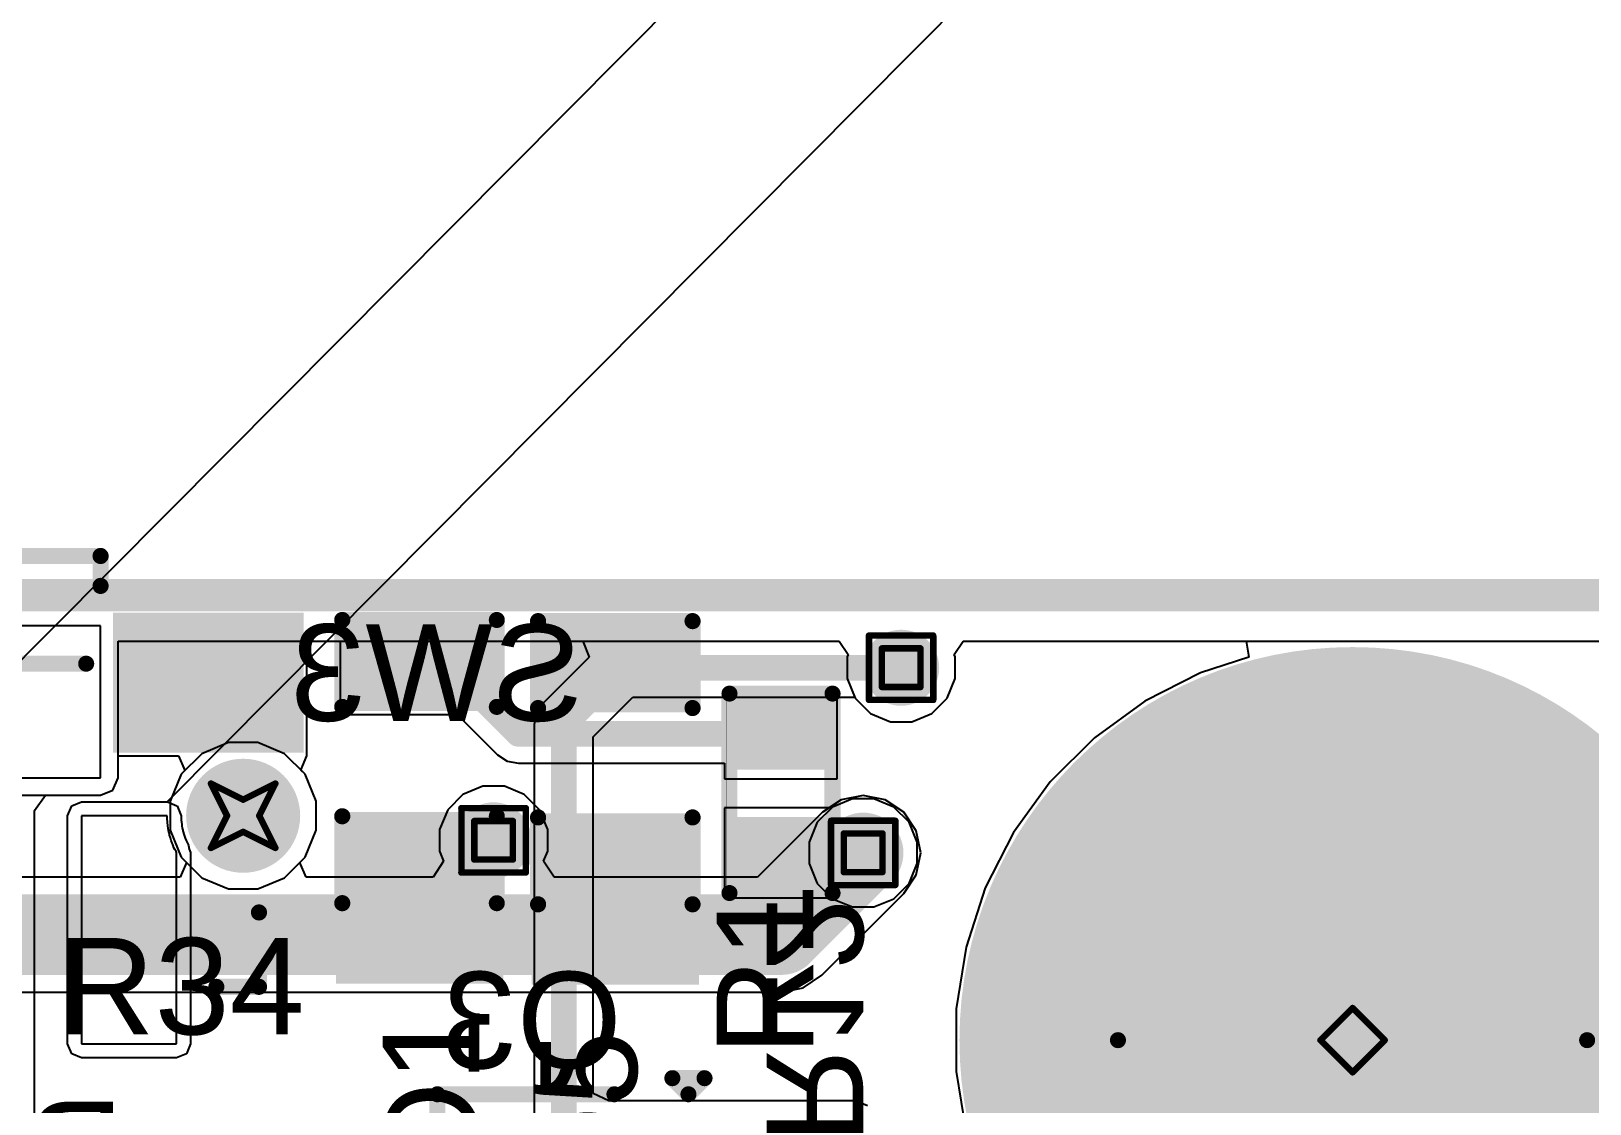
# Model space of a CAD drawing. Header units: inches. Extents: x -22 to 5433, y -13 to 5447.
# Drawn here: x 52.13 to 64.43, y 30.48 to 38.95 of the extents above; entities that cross this region are included whole.
import ezdxf

# ---------------------------------------------------------------- set-up
doc = ezdxf.new("R2010")
doc.units = ezdxf.units.IN
for name, color, linetype in [('Board_outline', 216, 'Continuous'), ('Bottom Layer', 5, 'Continuous'), ('Bottom Overlay', 54, 'Continuous'), ('Bottom Paste', 16, 'Continuous'), ('Bottom Solder', 6, 'Continuous'), ('Drill Drawing', 1, 'Continuous'), ('Ground', 16, 'Continuous'), ('Keep-Out Layer', 6, 'Continuous'), ('Multi-Layer', 9, 'Continuous'), ('Pad Holes', 156, 'Continuous'), ('Power', 76, 'Continuous'), ('Top Layer', 1, 'Continuous'), ('Top Overlay', 2, 'Continuous'), ('Top Paste', 8, 'Continuous'), ('Top Solder', 216, 'Continuous'), ('Via Holes', 16, 'Continuous')]:
    doc.layers.add(name, color=color, linetype=linetype)
doc.styles.add('Arial', font='', dxfattribs={"height": 0.2})
doc.styles.get('Arial').set_extended_font_data('Arial')

msp = doc.modelspace()

# ---------------------------------------------------------------- hatches: boundary and pattern name
at = {"layer": 'Bottom Layer'}
for points in [[(52.882, 34.254), (54.182, 34.254), (54.182, 33.354), (52.882, 33.354)], [(52.807, 31.954), (53.007, 31.954), (53.007, 31.754), (52.807, 31.754)], [(52.807, 31.954), (53.007, 31.954), (53.007, 31.754), (52.807, 31.754)]]:
    msp.add_hatch(color=5, dxfattribs=at).paths.add_polyline_path(points)
h = msp.add_hatch(color=5, dxfattribs=at)
edge = h.paths.add_edge_path()
edge.add_arc((58.999, 33.922), 0.3, 0, 360)
h = msp.add_hatch(color=5, dxfattribs=at)
edge = h.paths.add_edge_path()
edge.add_arc((62.561, 30.983), 3, 0, 360)
h = msp.add_hatch(color=5, dxfattribs=at)
edge = h.paths.add_edge_path()
edge.add_arc((55.783, 32.56), 0.3, 0, 360)
h = msp.add_hatch(color=5, dxfattribs=at)
edge = h.paths.add_edge_path()
edge.add_arc((58.699, 32.461), 0.3, 0, 360)
at = {"layer": 'Bottom Paste'}
msp.add_hatch(color=16, dxfattribs=at).paths.add_polyline_path([(52.882, 34.254), (54.182, 34.254), (54.182, 33.354), (52.882, 33.354)])
at = {"layer": 'Bottom Solder'}
msp.add_hatch(color=6, dxfattribs=at).paths.add_polyline_path([(52.781, 34.356), (54.284, 34.356), (54.284, 33.253), (52.781, 33.253)])
h = msp.add_hatch(color=6, dxfattribs=at)
edge = h.paths.add_edge_path()
edge.add_arc((62.561, 30.983), 3.102, 0, 360)
h = msp.add_hatch(color=6, dxfattribs=at)
edge = h.paths.add_edge_path()
edge.add_arc((53.807, 32.754), 0.102, 0, 360)
at = {"layer": 'Ground'}
h = msp.add_hatch(color=16, dxfattribs=at)
edge = h.paths.add_edge_path()
edge.add_arc((58.999, 33.922), 0.3, 0, 360)
h = msp.add_hatch(color=16, dxfattribs=at)
edge = h.paths.add_edge_path()
edge.add_arc((62.561, 30.983), 3, 0, 360)
h = msp.add_hatch(color=16, dxfattribs=at)
edge = h.paths.add_edge_path()
edge.add_arc((55.783, 32.56), 0.3, 0, 360)
h = msp.add_hatch(color=16, dxfattribs=at)
edge = h.paths.add_edge_path()
edge.add_arc((58.699, 32.461), 0.3, 0, 360)
at = {"layer": 'Multi-Layer'}
h = msp.add_hatch(color=9, dxfattribs=at)
edge = h.paths.add_edge_path()
edge.add_arc((62.561, 30.983), 3, 0, 360)
at = {"layer": 'Pad Holes'}
h = msp.add_hatch(color=7, dxfattribs=at)
edge = h.paths.add_edge_path()
edge.add_arc((53.807, 32.754), 0.45, 0, 360)
h = msp.add_hatch(color=7, dxfattribs=at)
edge = h.paths.add_edge_path()
edge.add_arc((62.561, 30.983), 1.85, 0, 360)
at = {"layer": 'Power'}
h = msp.add_hatch(color=76, dxfattribs=at)
edge = h.paths.add_edge_path()
edge.add_arc((58.999, 33.922), 0.3, 0, 360)
h = msp.add_hatch(color=76, dxfattribs=at)
edge = h.paths.add_edge_path()
edge.add_arc((62.561, 30.983), 3, 0, 360)
h = msp.add_hatch(color=76, dxfattribs=at)
edge = h.paths.add_edge_path()
edge.add_arc((55.783, 32.56), 0.3, 0, 360)
h = msp.add_hatch(color=76, dxfattribs=at)
edge = h.paths.add_edge_path()
edge.add_arc((58.699, 32.461), 0.3, 0, 360)
at = {"layer": 'Top Layer'}
h = msp.add_hatch(color=1, dxfattribs=at)
edge = h.paths.add_edge_path()
edge.add_arc((58.999, 33.922), 0.3, 0, 360)
for points in [[(55.699, 34.181), (55.699, 33.681), (54.699, 33.681), (54.699, 34.181)], [(57.244, 34.172), (57.244, 33.672), (56.244, 33.672), (56.244, 34.172)], [(57.733, 33.63), (58.368, 33.63), (58.368, 33.172), (57.733, 33.172)], [(55.699, 32.681), (55.699, 32.181), (54.699, 32.181), (54.699, 32.681)], [(57.244, 32.672), (57.244, 32.172), (56.244, 32.172), (56.244, 32.672)], [(57.733, 32.69), (58.368, 32.69), (58.368, 32.233), (57.733, 32.233)]]:
    msp.add_hatch(color=1, dxfattribs=at).paths.add_polyline_path(points)
h = msp.add_hatch(color=1, dxfattribs=at)
edge = h.paths.add_edge_path()
edge.add_arc((62.561, 30.983), 3, 0, 360)
h = msp.add_hatch(color=1, dxfattribs=at)
edge = h.paths.add_edge_path()
edge.add_arc((55.783, 32.56), 0.3, 0, 360)
h = msp.add_hatch(color=1, dxfattribs=at)
edge = h.paths.add_edge_path()
edge.add_arc((58.699, 32.461), 0.3, 0, 360)
at = {"layer": 'Top Overlay'}
for points in [[(54.539, 32.064), (54.539, 31.429), (55.859, 31.429), (55.859, 32.064)], [(56.083, 32.055), (56.083, 31.42), (57.404, 31.42), (57.404, 32.055)]]:
    msp.add_hatch(color=2, dxfattribs=at).paths.add_polyline_path(points)
at = {"layer": 'Top Paste'}
for points in [[(55.699, 34.181), (55.699, 33.681), (54.699, 33.681), (54.699, 34.181)], [(57.244, 34.172), (57.244, 33.672), (56.244, 33.672), (56.244, 34.172)], [(57.733, 33.63), (58.368, 33.63), (58.368, 33.172), (57.733, 33.172)], [(55.699, 32.681), (55.699, 32.181), (54.699, 32.181), (54.699, 32.681)], [(57.244, 32.672), (57.244, 32.172), (56.244, 32.172), (56.244, 32.672)], [(57.733, 32.69), (58.368, 32.69), (58.368, 32.233), (57.733, 32.233)]]:
    msp.add_hatch(color=8, dxfattribs=at).paths.add_polyline_path(points)
at = {"layer": 'Top Solder'}
for points in [[(55.8, 34.283), (55.8, 33.58), (54.597, 33.58), (54.597, 34.283)], [(57.345, 34.274), (57.345, 33.571), (56.142, 33.571), (56.142, 34.274)], [(57.678, 33.685), (58.423, 33.685), (58.423, 33.117), (57.678, 33.117)], [(55.8, 32.783), (55.8, 32.08), (54.597, 32.08), (54.597, 32.783)], [(57.345, 32.774), (57.345, 32.071), (56.142, 32.071), (56.142, 32.774)], [(57.678, 32.745), (58.423, 32.745), (58.423, 32.178), (57.678, 32.178)]]:
    msp.add_hatch(color=216, dxfattribs=at).paths.add_polyline_path(points)
h = msp.add_hatch(color=216, dxfattribs=at)
edge = h.paths.add_edge_path()
edge.add_arc((62.561, 30.983), 3.102, 0, 360)
h = msp.add_hatch(color=216, dxfattribs=at)
edge = h.paths.add_edge_path()
edge.add_arc((53.807, 32.754), 0.102, 0, 360)
at = {"layer": 'Via Holes'}
h = msp.add_hatch(color=7, dxfattribs=at)
edge = h.paths.add_edge_path()
edge.add_arc((58.999, 33.922), 0.15, 0, 360)
h = msp.add_hatch(color=7, dxfattribs=at)
edge = h.paths.add_edge_path()
edge.add_arc((55.783, 32.56), 0.15, 0, 360)
h = msp.add_hatch(color=7, dxfattribs=at)
edge = h.paths.add_edge_path()
edge.add_arc((58.699, 32.461), 0.15, 0, 360)

# ---------------------------------------------------------------- linework, layer by layer
at = {"layer": 'Board_outline'}
msp.add_lwpolyline([(-4.689, 34.495, 0.254, 0.254, 0), (67.311, 34.495, 0.254, 0.254, 0)], format="xyseb", dxfattribs=at)
msp.add_lwpolyline([(-4.689, 34.495, 0.254, 0.254, 0), (67.311, 34.495, 0.254, 0.254, 0)], format="xyseb", dxfattribs=at)
for points in [[(64.412, 30.983, 0.127, 0.127, 1), (60.71, 30.983, 0.127, 0.127, 1)], [(60.678, 30.983, 0.0635, 0.0635, 1), (60.741, 30.983, 0.0635, 0.0635, 1)], [(64.38, 30.983, 0.0635, 0.0635, 1), (64.443, 30.983, 0.0635, 0.0635, 1)]]:
    msp.add_lwpolyline(points, format="xyseb", close=True, dxfattribs=at)
at = {"layer": 'Bottom Layer'}
for p, q in [((54.309, 33.227), (54.309, 34.132)), ((54.309, 34.132), (56.486, 34.132)), ((56.486, 34.132), (56.538, 34.005)), ((59.418, 34.027), (59.488, 34.132)), ((59.488, 34.132), (66.954, 34.132)), ((56.538, 34.005), (56.172, 33.639)), ((59.426, 34.007), (59.418, 34.027)), ((59.426, 33.837), (59.426, 34.007)), ((59.361, 33.681), (59.426, 33.837)), ((56.172, 33.639), (56.122, 33.564)), ((56.57, 33.378), (56.882, 33.689)), ((56.882, 33.689), (58.633, 33.689)), ((58.633, 33.689), (58.637, 33.681)), ((58.637, 33.681), (58.757, 33.56)), ((59.241, 33.56), (59.361, 33.681)), ((56.122, 33.564), (56.104, 33.474)), ((56.104, 33.474), (56.104, 28.822)), ((58.757, 33.56), (58.914, 33.495)), ((58.914, 33.495), (59.084, 33.495)), ((59.084, 33.495), (59.241, 33.56)), ((56.57, 30.563), (56.57, 33.378)), ((52.82, 33.054), (52.82, 33.227)), ((52.82, 33.227), (53.298, 33.227)), ((53.298, 33.227), (53.347, 33.11)), ((54.263, 33.115), (54.309, 33.227)), ((54.309, 33.227), (54.309, 33.227)), ((53.347, 33.11), (53.318, 33.081)), ((54.296, 33.081), (54.263, 33.115)), ((52.779, 32.957), (52.82, 33.054)), ((53.318, 33.081), (53.23, 32.869)), ((54.384, 32.869), (54.296, 33.081)), ((52.16, 32.795), (52.247, 32.917)), ((52.247, 32.917), (52.682, 32.917)), ((52.682, 32.917), (52.779, 32.957)), ((53.23, 32.869), (53.23, 32.639)), ((54.384, 32.639), (54.384, 32.869)), ((58.614, 32.888), (58.458, 32.823)), ((58.784, 32.888), (58.614, 32.888)), ((58.941, 32.823), (58.784, 32.888)), ((52.16, 30.404), (52.16, 32.795)), ((53.207, 32.754), (52.532, 32.754)), ((52.532, 32.754), (52.532, 30.954)), ((53.207, 32.745), (53.207, 32.754)), ((53.207, 32.727), (53.207, 32.745)), ((53.209, 32.709), (53.207, 32.727)), ((58.458, 32.823), (58.337, 32.703)), ((59.061, 32.703), (58.941, 32.823)), ((53.211, 32.692), (53.209, 32.709)), ((53.212, 32.683), (53.211, 32.692)), ((53.213, 32.674), (53.212, 32.683)), ((53.212, 32.683), (53.212, 32.683)), ((53.215, 32.656), (53.213, 32.674)), ((53.218, 32.638), (53.215, 32.656)), ((53.222, 32.62), (53.218, 32.638)), ((53.225, 32.612), (53.222, 32.62)), ((53.227, 32.601), (53.225, 32.612)), ((53.233, 32.579), (53.227, 32.601)), ((53.23, 32.639), (53.318, 32.427)), ((54.296, 32.427), (54.384, 32.639)), ((58.337, 32.703), (58.272, 32.546)), ((59.126, 32.546), (59.061, 32.703)), ((53.24, 32.558), (53.233, 32.579)), ((53.247, 32.537), (53.24, 32.558)), ((53.251, 32.527), (53.247, 32.537)), ((53.255, 32.519), (53.251, 32.527)), ((53.261, 32.502), (53.255, 32.519)), ((53.269, 32.487), (53.261, 32.502)), ((53.278, 32.471), (53.269, 32.487)), ((53.282, 32.464), (53.278, 32.471)), ((58.272, 32.546), (58.272, 32.376)), ((59.126, 32.376), (59.126, 32.546)), ((53.282, 32.454), (53.282, 32.464)), ((53.282, 30.954), (53.282, 32.454)), ((53.318, 32.427), (53.48, 32.265)), ((54.134, 32.265), (54.296, 32.427)), ((58.272, 32.376), (58.337, 32.219)), ((59.061, 32.219), (59.126, 32.376)), ((53.48, 32.265), (53.692, 32.177)), ((53.922, 32.177), (54.134, 32.265)), ((53.692, 32.177), (53.922, 32.177)), ((58.337, 32.219), (58.458, 32.099)), ((58.458, 32.099), (58.614, 32.034)), ((58.784, 32.034), (58.941, 32.099)), ((58.941, 32.099), (59.061, 32.219)), ((58.614, 32.034), (58.784, 32.034)), ((52.532, 30.954), (53.282, 30.954)), ((56.692, 30.504), (56.57, 30.563)), ((58.636, 30.504), (56.692, 30.504)), ((58.733, 30.464), (58.636, 30.504))]:
    msp.add_line(p, q, dxfattribs=at)
for points in [[(56.337, 33.474, 0.203, 0.203, 0), (56.785, 33.922, 0.203, 0.203, 0)], [(56.785, 33.922, 0.203, 0.203, 0), (58.999, 33.922, 0.203, 0.203, 0)], [(56.337, 28.726, 0.203, 0.203, 0), (56.337, 33.474, 0.203, 0.203, 0)]]:
    msp.add_lwpolyline(points, format="xyseb", dxfattribs=at)
for points in [[(56.734, 33.922, 0.102, 0.102, 1), (56.836, 33.922, 0.102, 0.102, 1)], [(56.734, 33.922, 0.102, 0.102, 1), (56.836, 33.922, 0.102, 0.102, 1)], [(58.948, 33.922, 0.102, 0.102, 1), (59.049, 33.922, 0.102, 0.102, 1)], [(56.286, 33.474, 0.102, 0.102, 1), (56.388, 33.474, 0.102, 0.102, 1)], [(56.286, 33.474, 0.102, 0.102, 1), (56.388, 33.474, 0.102, 0.102, 1)]]:
    msp.add_lwpolyline(points, format="xyseb", close=True, dxfattribs=at)
at = {"layer": 'Bottom Overlay'}
for points in [[(50.682, 34.804, 0.127, 0.127, 0), (52.682, 34.804, 0.127, 0.127, 0)], [(52.682, 34.568, 0.127, 0.127, 0), (52.682, 34.804, 0.127, 0.127, 0)], [(50.796, 33.954, 0.127, 0.127, 0), (52.569, 33.954, 0.127, 0.127, 0)], [(53.932, 31.404, 0.127, 0.127, 0), (53.932, 31.991, 0.127, 0.127, 0)], [(53.596, 31.404, 0.127, 0.127, 0), (53.932, 31.404, 0.127, 0.127, 0)], [(57.194, 30.683, 0.127, 0.127, 0), (57.448, 30.683, 0.127, 0.127, 0)], [(57.194, 30.683, 0.127, 0.127, 0), (57.321, 30.556, 0.127, 0.127, 0)], [(57.321, 30.556, 0.127, 0.127, 0), (57.448, 30.683, 0.127, 0.127, 0)], [(55.339, 29.566, 0.127, 0.127, 0), (55.339, 30.556, 0.127, 0.127, 0)], [(55.339, 30.556, 0.127, 0.127, 0), (56.736, 30.556, 0.127, 0.127, 0)]]:
    msp.add_lwpolyline(points, format="xyseb", dxfattribs=at)
for points in [[(52.65, 34.804, 0.0635, 0.0635, 1), (52.714, 34.804, 0.0635, 0.0635, 1)], [(52.65, 34.804, 0.0635, 0.0635, 1), (52.714, 34.804, 0.0635, 0.0635, 1)], [(52.65, 34.568, 0.0635, 0.0635, 1), (52.714, 34.568, 0.0635, 0.0635, 1)], [(52.537, 33.954, 0.0635, 0.0635, 1), (52.6, 33.954, 0.0635, 0.0635, 1)], [(53.9, 31.991, 0.0635, 0.0635, 1), (53.964, 31.991, 0.0635, 0.0635, 1)], [(53.564, 31.404, 0.0635, 0.0635, 1), (53.627, 31.404, 0.0635, 0.0635, 1)], [(53.9, 31.404, 0.0635, 0.0635, 1), (53.964, 31.404, 0.0635, 0.0635, 1)], [(53.9, 31.404, 0.0635, 0.0635, 1), (53.964, 31.404, 0.0635, 0.0635, 1)], [(57.162, 30.683, 0.0635, 0.0635, 1), (57.225, 30.683, 0.0635, 0.0635, 1)], [(57.162, 30.683, 0.0635, 0.0635, 1), (57.225, 30.683, 0.0635, 0.0635, 1)], [(57.416, 30.683, 0.0635, 0.0635, 1), (57.479, 30.683, 0.0635, 0.0635, 1)], [(57.416, 30.683, 0.0635, 0.0635, 1), (57.479, 30.683, 0.0635, 0.0635, 1)], [(55.308, 30.556, 0.0635, 0.0635, 1), (55.371, 30.556, 0.0635, 0.0635, 1)], [(55.308, 30.556, 0.0635, 0.0635, 1), (55.371, 30.556, 0.0635, 0.0635, 1)], [(56.705, 30.556, 0.0635, 0.0635, 1), (56.768, 30.556, 0.0635, 0.0635, 1)], [(57.289, 30.556, 0.0635, 0.0635, 1), (57.352, 30.556, 0.0635, 0.0635, 1)], [(57.289, 30.556, 0.0635, 0.0635, 1), (57.352, 30.556, 0.0635, 0.0635, 1)]]:
    msp.add_lwpolyline(points, format="xyseb", close=True, dxfattribs=at)
at = {"layer": 'Bottom Solder'}
for p, q in [((50.91, 32.832), (5432.852, 5447.493)), ((53.208, 32.864), (5432.852, 5447.493)), ((52.454, 32.832), (52.532, 32.864)), ((52.532, 32.864), (53.207, 32.864)), ((53.207, 32.864), (53.208, 32.864)), ((53.208, 32.864), (53.209, 32.864)), ((53.209, 32.864), (53.247, 32.848)), ((53.247, 32.848), (53.285, 32.832)), ((52.422, 32.754), (52.454, 32.832)), ((52.422, 30.954), (52.422, 32.754)), ((53.285, 32.832), (53.285, 32.831)), ((53.285, 32.831), (53.286, 32.831)), ((53.286, 32.831), (53.301, 32.792)), ((53.301, 32.792), (53.317, 32.754)), ((53.317, 32.754), (53.317, 32.753)), ((53.317, 32.753), (53.317, 32.752)), ((53.317, 32.752), (53.317, 32.745)), ((53.317, 32.745), (53.317, 32.732)), ((53.317, 32.732), (53.318, 32.72)), ((53.318, 32.72), (53.32, 32.707)), ((53.32, 32.707), (53.321, 32.7)), ((53.321, 32.7), (53.32, 32.696)), ((53.32, 32.696), (53.322, 32.693)), ((53.322, 32.693), (53.322, 32.686)), ((53.322, 32.686), (53.324, 32.672)), ((53.324, 32.672), (53.326, 32.66)), ((53.326, 32.66), (53.329, 32.647)), ((53.329, 32.647), (53.331, 32.64)), ((53.331, 32.64), (53.331, 32.638)), ((53.331, 32.638), (53.332, 32.635)), ((53.332, 32.635), (53.334, 32.627)), ((53.334, 32.627), (53.339, 32.61)), ((53.339, 32.61), (53.344, 32.594)), ((53.344, 32.594), (53.35, 32.577)), ((53.35, 32.577), (53.353, 32.569)), ((53.353, 32.569), (53.353, 32.567)), ((53.353, 32.567), (53.354, 32.566)), ((53.354, 32.566), (53.357, 32.559)), ((53.357, 32.559), (53.362, 32.548)), ((53.362, 32.548), (53.367, 32.537)), ((53.367, 32.537), (53.373, 32.526)), ((53.373, 32.526), (53.376, 32.52)), ((53.376, 32.52), (53.381, 32.491)), ((53.381, 32.491), (53.392, 32.464)), ((53.392, 32.464), (53.392, 32.454)), ((53.392, 32.454), (53.392, 30.954)), ((52.454, 30.876), (52.422, 30.954)), ((52.532, 30.844), (52.454, 30.876)), ((53.36, 30.876), (53.282, 30.844)), ((53.392, 30.954), (53.36, 30.876)), ((53.282, 30.844), (52.532, 30.844))]:
    msp.add_line(p, q, dxfattribs=at)
at = {"layer": 'Drill Drawing'}
for points in [[(58.745, 34.176, 0.0508, 0.0508, 0), (59.253, 34.176, 0.0508, 0.0508, 0)], [(58.745, 33.668, 0.0508, 0.0508, 0), (58.745, 34.176, 0.0508, 0.0508, 0)], [(59.253, 33.668, 0.0508, 0.0508, 0), (59.253, 34.176, 0.0508, 0.0508, 0)], [(58.846, 34.075, 0.0508, 0.0508, 0), (59.151, 34.075, 0.0508, 0.0508, 0)], [(58.846, 33.77, 0.0508, 0.0508, 0), (58.846, 34.075, 0.0508, 0.0508, 0)], [(59.151, 33.77, 0.0508, 0.0508, 0), (59.151, 34.075, 0.0508, 0.0508, 0)], [(58.846, 33.77, 0.0508, 0.0508, 0), (59.151, 33.77, 0.0508, 0.0508, 0)], [(58.745, 33.668, 0.0508, 0.0508, 0), (59.253, 33.668, 0.0508, 0.0508, 0)], [(53.553, 33.008, 0.0508, 0.0508, 0), (53.807, 32.881, 0.0508, 0.0508, 0)], [(53.553, 33.008, 0.0508, 0.0508, 0), (53.68, 32.754, 0.0508, 0.0508, 0)], [(53.807, 32.881, 0.0508, 0.0508, 0), (54.061, 33.008, 0.0508, 0.0508, 0)], [(53.934, 32.754, 0.0508, 0.0508, 0), (54.061, 33.008, 0.0508, 0.0508, 0)], [(55.529, 32.814, 0.0508, 0.0508, 0), (56.037, 32.814, 0.0508, 0.0508, 0)], [(55.529, 32.306, 0.0508, 0.0508, 0), (55.529, 32.814, 0.0508, 0.0508, 0)], [(56.037, 32.306, 0.0508, 0.0508, 0), (56.037, 32.814, 0.0508, 0.0508, 0)], [(53.553, 32.5, 0.0508, 0.0508, 0), (53.68, 32.754, 0.0508, 0.0508, 0)], [(53.934, 32.754, 0.0508, 0.0508, 0), (54.061, 32.5, 0.0508, 0.0508, 0)], [(55.631, 32.713, 0.0508, 0.0508, 0), (55.935, 32.713, 0.0508, 0.0508, 0)], [(55.631, 32.408, 0.0508, 0.0508, 0), (55.631, 32.713, 0.0508, 0.0508, 0)], [(55.935, 32.408, 0.0508, 0.0508, 0), (55.935, 32.713, 0.0508, 0.0508, 0)], [(58.445, 32.715, 0.0508, 0.0508, 0), (58.953, 32.715, 0.0508, 0.0508, 0)], [(58.445, 32.207, 0.0508, 0.0508, 0), (58.445, 32.715, 0.0508, 0.0508, 0)], [(58.953, 32.207, 0.0508, 0.0508, 0), (58.953, 32.715, 0.0508, 0.0508, 0)], [(53.553, 32.5, 0.0508, 0.0508, 0), (53.807, 32.627, 0.0508, 0.0508, 0)], [(53.807, 32.627, 0.0508, 0.0508, 0), (54.061, 32.5, 0.0508, 0.0508, 0)], [(58.547, 32.614, 0.0508, 0.0508, 0), (58.852, 32.614, 0.0508, 0.0508, 0)], [(58.547, 32.309, 0.0508, 0.0508, 0), (58.547, 32.614, 0.0508, 0.0508, 0)], [(58.852, 32.309, 0.0508, 0.0508, 0), (58.852, 32.614, 0.0508, 0.0508, 0)], [(55.631, 32.408, 0.0508, 0.0508, 0), (55.935, 32.408, 0.0508, 0.0508, 0)], [(55.529, 32.306, 0.0508, 0.0508, 0), (56.037, 32.306, 0.0508, 0.0508, 0)], [(58.445, 32.207, 0.0508, 0.0508, 0), (58.953, 32.207, 0.0508, 0.0508, 0)], [(58.547, 32.309, 0.0508, 0.0508, 0), (58.852, 32.309, 0.0508, 0.0508, 0)], [(62.307, 30.983, 0.0508, 0.0508, 0), (62.561, 31.237, 0.0508, 0.0508, 0)], [(62.561, 31.237, 0.0508, 0.0508, 0), (62.815, 30.983, 0.0508, 0.0508, 0)], [(62.307, 30.983, 0.0508, 0.0508, 0), (62.561, 30.729, 0.0508, 0.0508, 0)], [(62.561, 30.729, 0.0508, 0.0508, 0), (62.815, 30.983, 0.0508, 0.0508, 0)]]:
    msp.add_lwpolyline(points, format="xyseb", dxfattribs=at)
for points in [[(58.732, 34.176, 0.0254, 0.0254, 1), (58.757, 34.176, 0.0254, 0.0254, 1)], [(58.732, 34.176, 0.0254, 0.0254, 1), (58.757, 34.176, 0.0254, 0.0254, 1)], [(59.24, 34.176, 0.0254, 0.0254, 1), (59.265, 34.176, 0.0254, 0.0254, 1)], [(59.24, 34.176, 0.0254, 0.0254, 1), (59.265, 34.176, 0.0254, 0.0254, 1)], [(58.834, 34.075, 0.0254, 0.0254, 1), (58.859, 34.075, 0.0254, 0.0254, 1)], [(58.834, 34.075, 0.0254, 0.0254, 1), (58.859, 34.075, 0.0254, 0.0254, 1)], [(59.138, 34.075, 0.0254, 0.0254, 1), (59.164, 34.075, 0.0254, 0.0254, 1)], [(59.138, 34.075, 0.0254, 0.0254, 1), (59.164, 34.075, 0.0254, 0.0254, 1)], [(58.834, 33.77, 0.0254, 0.0254, 1), (58.859, 33.77, 0.0254, 0.0254, 1)], [(58.834, 33.77, 0.0254, 0.0254, 1), (58.859, 33.77, 0.0254, 0.0254, 1)], [(59.138, 33.77, 0.0254, 0.0254, 1), (59.164, 33.77, 0.0254, 0.0254, 1)], [(59.138, 33.77, 0.0254, 0.0254, 1), (59.164, 33.77, 0.0254, 0.0254, 1)], [(58.732, 33.668, 0.0254, 0.0254, 1), (58.757, 33.668, 0.0254, 0.0254, 1)], [(58.732, 33.668, 0.0254, 0.0254, 1), (58.757, 33.668, 0.0254, 0.0254, 1)], [(59.24, 33.668, 0.0254, 0.0254, 1), (59.265, 33.668, 0.0254, 0.0254, 1)], [(59.24, 33.668, 0.0254, 0.0254, 1), (59.265, 33.668, 0.0254, 0.0254, 1)], [(53.54, 33.008, 0.0254, 0.0254, 1), (53.566, 33.008, 0.0254, 0.0254, 1)], [(53.54, 33.008, 0.0254, 0.0254, 1), (53.566, 33.008, 0.0254, 0.0254, 1)], [(54.048, 33.008, 0.0254, 0.0254, 1), (54.074, 33.008, 0.0254, 0.0254, 1)], [(54.048, 33.008, 0.0254, 0.0254, 1), (54.074, 33.008, 0.0254, 0.0254, 1)], [(53.794, 32.881, 0.0254, 0.0254, 1), (53.82, 32.881, 0.0254, 0.0254, 1)], [(53.794, 32.881, 0.0254, 0.0254, 1), (53.82, 32.881, 0.0254, 0.0254, 1)], [(55.516, 32.814, 0.0254, 0.0254, 1), (55.542, 32.814, 0.0254, 0.0254, 1)], [(55.516, 32.814, 0.0254, 0.0254, 1), (55.542, 32.814, 0.0254, 0.0254, 1)], [(56.024, 32.814, 0.0254, 0.0254, 1), (56.05, 32.814, 0.0254, 0.0254, 1)], [(56.024, 32.814, 0.0254, 0.0254, 1), (56.05, 32.814, 0.0254, 0.0254, 1)], [(53.667, 32.754, 0.0254, 0.0254, 1), (53.693, 32.754, 0.0254, 0.0254, 1)], [(53.667, 32.754, 0.0254, 0.0254, 1), (53.693, 32.754, 0.0254, 0.0254, 1)], [(53.921, 32.754, 0.0254, 0.0254, 1), (53.947, 32.754, 0.0254, 0.0254, 1)], [(53.921, 32.754, 0.0254, 0.0254, 1), (53.947, 32.754, 0.0254, 0.0254, 1)], [(55.618, 32.713, 0.0254, 0.0254, 1), (55.643, 32.713, 0.0254, 0.0254, 1)], [(55.618, 32.713, 0.0254, 0.0254, 1), (55.643, 32.713, 0.0254, 0.0254, 1)], [(55.923, 32.713, 0.0254, 0.0254, 1), (55.948, 32.713, 0.0254, 0.0254, 1)], [(55.923, 32.713, 0.0254, 0.0254, 1), (55.948, 32.713, 0.0254, 0.0254, 1)], [(58.433, 32.715, 0.0254, 0.0254, 1), (58.458, 32.715, 0.0254, 0.0254, 1)], [(58.433, 32.715, 0.0254, 0.0254, 1), (58.458, 32.715, 0.0254, 0.0254, 1)], [(58.941, 32.715, 0.0254, 0.0254, 1), (58.966, 32.715, 0.0254, 0.0254, 1)], [(58.941, 32.715, 0.0254, 0.0254, 1), (58.966, 32.715, 0.0254, 0.0254, 1)], [(53.794, 32.627, 0.0254, 0.0254, 1), (53.82, 32.627, 0.0254, 0.0254, 1)], [(53.794, 32.627, 0.0254, 0.0254, 1), (53.82, 32.627, 0.0254, 0.0254, 1)], [(58.534, 32.614, 0.0254, 0.0254, 1), (58.56, 32.614, 0.0254, 0.0254, 1)], [(58.534, 32.614, 0.0254, 0.0254, 1), (58.56, 32.614, 0.0254, 0.0254, 1)], [(58.839, 32.614, 0.0254, 0.0254, 1), (58.864, 32.614, 0.0254, 0.0254, 1)], [(58.839, 32.614, 0.0254, 0.0254, 1), (58.864, 32.614, 0.0254, 0.0254, 1)], [(53.54, 32.5, 0.0254, 0.0254, 1), (53.566, 32.5, 0.0254, 0.0254, 1)], [(53.54, 32.5, 0.0254, 0.0254, 1), (53.566, 32.5, 0.0254, 0.0254, 1)], [(54.048, 32.5, 0.0254, 0.0254, 1), (54.074, 32.5, 0.0254, 0.0254, 1)], [(54.048, 32.5, 0.0254, 0.0254, 1), (54.074, 32.5, 0.0254, 0.0254, 1)], [(55.618, 32.408, 0.0254, 0.0254, 1), (55.643, 32.408, 0.0254, 0.0254, 1)], [(55.618, 32.408, 0.0254, 0.0254, 1), (55.643, 32.408, 0.0254, 0.0254, 1)], [(55.923, 32.408, 0.0254, 0.0254, 1), (55.948, 32.408, 0.0254, 0.0254, 1)], [(55.923, 32.408, 0.0254, 0.0254, 1), (55.948, 32.408, 0.0254, 0.0254, 1)], [(55.516, 32.306, 0.0254, 0.0254, 1), (55.542, 32.306, 0.0254, 0.0254, 1)], [(55.516, 32.306, 0.0254, 0.0254, 1), (55.542, 32.306, 0.0254, 0.0254, 1)], [(56.024, 32.306, 0.0254, 0.0254, 1), (56.05, 32.306, 0.0254, 0.0254, 1)], [(56.024, 32.306, 0.0254, 0.0254, 1), (56.05, 32.306, 0.0254, 0.0254, 1)], [(58.433, 32.207, 0.0254, 0.0254, 1), (58.458, 32.207, 0.0254, 0.0254, 1)], [(58.433, 32.207, 0.0254, 0.0254, 1), (58.458, 32.207, 0.0254, 0.0254, 1)], [(58.534, 32.309, 0.0254, 0.0254, 1), (58.56, 32.309, 0.0254, 0.0254, 1)], [(58.534, 32.309, 0.0254, 0.0254, 1), (58.56, 32.309, 0.0254, 0.0254, 1)], [(58.839, 32.309, 0.0254, 0.0254, 1), (58.864, 32.309, 0.0254, 0.0254, 1)], [(58.839, 32.309, 0.0254, 0.0254, 1), (58.864, 32.309, 0.0254, 0.0254, 1)], [(58.941, 32.207, 0.0254, 0.0254, 1), (58.966, 32.207, 0.0254, 0.0254, 1)], [(58.941, 32.207, 0.0254, 0.0254, 1), (58.966, 32.207, 0.0254, 0.0254, 1)], [(62.548, 31.237, 0.0254, 0.0254, 1), (62.573, 31.237, 0.0254, 0.0254, 1)], [(62.548, 31.237, 0.0254, 0.0254, 1), (62.573, 31.237, 0.0254, 0.0254, 1)], [(62.294, 30.983, 0.0254, 0.0254, 1), (62.319, 30.983, 0.0254, 0.0254, 1)], [(62.294, 30.983, 0.0254, 0.0254, 1), (62.319, 30.983, 0.0254, 0.0254, 1)], [(62.802, 30.983, 0.0254, 0.0254, 1), (62.827, 30.983, 0.0254, 0.0254, 1)], [(62.802, 30.983, 0.0254, 0.0254, 1), (62.827, 30.983, 0.0254, 0.0254, 1)], [(62.548, 30.729, 0.0254, 0.0254, 1), (62.573, 30.729, 0.0254, 0.0254, 1)], [(62.548, 30.729, 0.0254, 0.0254, 1), (62.573, 30.729, 0.0254, 0.0254, 1)]]:
    msp.add_lwpolyline(points, format="xyseb", close=True, dxfattribs=at)
at = {"layer": 'Ground'}
for p, q in [((52.82, 33.054), (52.82, 34.132)), ((52.82, 34.132), (58.509, 34.132)), ((58.509, 34.132), (58.58, 34.027)), ((59.418, 34.027), (59.488, 34.132)), ((59.488, 34.132), (66.954, 34.132)), ((58.58, 34.027), (58.572, 34.007)), ((58.572, 34.007), (58.572, 33.837)), ((59.426, 34.007), (59.418, 34.027)), ((59.426, 33.837), (59.426, 34.007)), ((58.572, 33.837), (58.637, 33.681)), ((59.361, 33.681), (59.426, 33.837)), ((58.637, 33.681), (58.757, 33.56)), ((59.241, 33.56), (59.361, 33.681)), ((58.757, 33.56), (58.914, 33.495)), ((58.914, 33.495), (59.084, 33.495)), ((59.084, 33.495), (59.241, 33.56)), ((53.692, 33.331), (53.48, 33.243)), ((53.922, 33.331), (53.692, 33.331)), ((54.134, 33.243), (53.922, 33.331)), ((53.48, 33.243), (53.318, 33.081)), ((54.296, 33.081), (54.134, 33.243)), ((52.779, 32.957), (52.82, 33.054)), ((53.318, 33.081), (53.23, 32.869)), ((54.384, 32.869), (54.296, 33.081)), ((50.682, 32.917), (52.682, 32.917)), ((52.682, 32.917), (52.779, 32.957)), ((53.23, 32.869), (53.23, 32.639)), ((54.384, 32.639), (54.384, 32.869)), ((58.614, 32.888), (58.458, 32.823)), ((58.784, 32.888), (58.614, 32.888)), ((58.941, 32.823), (58.784, 32.888)), ((58.458, 32.823), (58.337, 32.703)), ((59.061, 32.703), (58.941, 32.823)), ((53.23, 32.639), (53.318, 32.427)), ((54.296, 32.427), (54.384, 32.639)), ((58.337, 32.703), (58.272, 32.546)), ((59.126, 32.546), (59.061, 32.703)), ((58.272, 32.546), (58.272, 32.376)), ((59.126, 32.376), (59.126, 32.546)), ((53.318, 32.427), (53.48, 32.265)), ((54.134, 32.265), (54.296, 32.427)), ((58.272, 32.376), (58.337, 32.219)), ((59.061, 32.219), (59.126, 32.376)), ((53.48, 32.265), (53.692, 32.177)), ((53.922, 32.177), (54.134, 32.265)), ((53.692, 32.177), (53.922, 32.177)), ((58.337, 32.219), (58.458, 32.099)), ((58.458, 32.099), (58.614, 32.034)), ((58.784, 32.034), (58.941, 32.099)), ((58.941, 32.099), (59.061, 32.219)), ((58.614, 32.034), (58.784, 32.034))]:
    msp.add_line(p, q, dxfattribs=at)
at = {"layer": 'Keep-Out Layer'}
for p, q in [((52.682, 34.254), (50.682, 34.254)), ((52.682, 33.054), (52.682, 34.254)), ((50.682, 33.054), (52.682, 33.054))]:
    msp.add_line(p, q, dxfattribs=at)
at = {"layer": 'Power'}
for p, q in [((52.82, 33.054), (52.82, 34.132)), ((52.82, 34.132), (58.509, 34.132)), ((58.509, 34.132), (58.58, 34.027)), ((59.418, 34.027), (59.488, 34.132)), ((59.488, 34.132), (61.722, 34.132)), ((61.722, 34.132), (61.742, 34.005)), ((58.58, 34.027), (58.572, 34.007)), ((58.572, 34.007), (58.572, 33.837)), ((59.426, 34.007), (59.418, 34.027)), ((59.426, 33.837), (59.426, 34.007)), ((61.742, 34.005), (61.36, 33.881)), ((58.572, 33.837), (58.637, 33.681)), ((59.361, 33.681), (59.426, 33.837)), ((61.36, 33.881), (60.922, 33.658)), ((58.637, 33.681), (58.757, 33.56)), ((59.241, 33.56), (59.361, 33.681)), ((60.922, 33.658), (60.524, 33.369)), ((58.757, 33.56), (58.914, 33.495)), ((58.914, 33.495), (59.084, 33.495)), ((59.084, 33.495), (59.241, 33.56)), ((53.692, 33.331), (53.48, 33.243)), ((53.922, 33.331), (53.692, 33.331)), ((54.134, 33.243), (53.922, 33.331)), ((60.524, 33.369), (60.175, 33.021)), ((53.48, 33.243), (53.318, 33.081)), ((54.296, 33.081), (54.134, 33.243)), ((52.779, 32.957), (52.82, 33.054)), ((53.318, 33.081), (53.23, 32.869)), ((54.384, 32.869), (54.296, 33.081)), ((55.698, 32.987), (55.541, 32.922)), ((55.868, 32.987), (55.698, 32.987)), ((56.025, 32.922), (55.868, 32.987)), ((60.175, 33.021), (59.886, 32.622)), ((50.682, 32.917), (52.682, 32.917)), ((52.682, 32.917), (52.779, 32.957)), ((53.23, 32.869), (53.23, 32.639)), ((54.384, 32.639), (54.384, 32.869)), ((55.541, 32.922), (55.421, 32.802)), ((56.145, 32.802), (56.025, 32.922)), ((58.526, 32.88), (58.379, 32.782)), ((58.699, 32.914), (58.526, 32.88)), ((58.873, 32.88), (58.699, 32.914)), ((59.02, 32.782), (58.873, 32.88)), ((55.421, 32.802), (55.356, 32.645)), ((56.21, 32.645), (56.145, 32.802)), ((58.379, 32.782), (57.866, 32.269)), ((59.118, 32.635), (59.02, 32.782)), ((53.23, 32.639), (53.318, 32.427)), ((54.296, 32.427), (54.384, 32.639)), ((55.356, 32.645), (55.356, 32.475)), ((56.21, 32.475), (56.21, 32.645)), ((59.153, 32.461), (59.118, 32.635)), ((59.886, 32.622), (59.663, 32.184)), ((55.356, 32.475), (55.389, 32.396)), ((56.177, 32.396), (56.21, 32.475)), ((53.359, 32.386), (53.31, 32.269)), ((53.318, 32.427), (53.359, 32.386)), ((54.255, 32.386), (54.296, 32.427)), ((54.304, 32.269), (54.255, 32.386)), ((55.389, 32.396), (55.305, 32.269)), ((56.262, 32.269), (56.177, 32.396)), ((59.118, 32.288), (59.153, 32.461)), ((53.31, 32.269), (51.235, 32.269)), ((55.305, 32.269), (54.304, 32.269)), ((57.866, 32.269), (56.262, 32.269)), ((59.02, 32.141), (59.118, 32.288)), ((58.374, 31.495), (59.02, 32.141)), ((59.663, 32.184), (59.511, 31.716)), ((59.511, 31.716), (59.434, 31.23)), ((58.227, 31.397), (58.374, 31.495)), ((51.423, 31.363), (58.054, 31.363)), ((58.054, 31.363), (58.227, 31.397)), ((59.434, 31.23), (59.434, 30.737)), ((59.434, 30.737), (59.511, 30.251))]:
    msp.add_line(p, q, dxfattribs=at)
for points in [[(58.054, 31.816, 0.635, 0.635, 0), (58.699, 32.461, 0.635, 0.635, 0)], [(51.235, 31.816, 0.635, 0.635, 0), (58.054, 31.816, 0.635, 0.635, 0)]]:
    msp.add_lwpolyline(points, format="xyseb", dxfattribs=at)
for points in [[(58.541, 32.461, 0.318, 0.318, 1), (58.858, 32.461, 0.318, 0.318, 1)], [(57.895, 31.816, 0.318, 0.318, 1), (58.213, 31.816, 0.318, 0.318, 1)], [(57.895, 31.816, 0.318, 0.318, 1), (58.213, 31.816, 0.318, 0.318, 1)]]:
    msp.add_lwpolyline(points, format="xyseb", close=True, dxfattribs=at)
at = {"layer": 'Top Layer'}
for p, q in [((52.82, 33.054), (52.82, 34.132)), ((52.82, 34.132), (54.572, 34.132)), ((54.572, 34.132), (54.572, 33.554)), ((59.418, 34.027), (59.488, 34.132)), ((59.488, 34.132), (66.954, 34.132)), ((59.426, 34.007), (59.418, 34.027)), ((59.426, 33.837), (59.426, 34.007)), ((59.361, 33.681), (59.426, 33.837)), ((58.495, 33.045), (58.495, 33.689)), ((58.495, 33.689), (58.633, 33.689)), ((58.633, 33.689), (58.637, 33.681)), ((58.637, 33.681), (58.757, 33.56)), ((59.241, 33.56), (59.361, 33.681)), ((54.572, 33.554), (55.496, 33.554)), ((55.496, 33.554), (55.814, 33.236)), ((58.757, 33.56), (58.914, 33.495)), ((58.914, 33.495), (59.084, 33.495)), ((59.084, 33.495), (59.241, 33.56)), ((53.692, 33.331), (53.48, 33.243)), ((53.922, 33.331), (53.692, 33.331)), ((54.134, 33.243), (53.922, 33.331)), ((53.48, 33.243), (53.318, 33.081)), ((54.296, 33.081), (54.134, 33.243)), ((55.814, 33.236), (55.89, 33.186)), ((55.89, 33.186), (55.979, 33.168)), ((55.979, 33.168), (57.606, 33.168)), ((57.606, 33.168), (57.606, 33.045)), ((52.779, 32.957), (52.82, 33.054)), ((53.318, 33.081), (53.23, 32.869)), ((54.384, 32.869), (54.296, 33.081)), ((57.606, 33.045), (58.495, 33.045)), ((50.682, 32.917), (52.682, 32.917)), ((52.682, 32.917), (52.779, 32.957)), ((53.23, 32.869), (53.23, 32.639)), ((54.384, 32.639), (54.384, 32.869)), ((58.614, 32.888), (58.458, 32.823)), ((58.784, 32.888), (58.614, 32.888)), ((58.941, 32.823), (58.784, 32.888)), ((58.451, 32.817), (57.606, 32.817)), ((57.606, 32.817), (57.606, 32.106)), ((58.458, 32.823), (58.451, 32.817)), ((59.061, 32.703), (58.941, 32.823)), ((53.23, 32.639), (53.318, 32.427)), ((54.296, 32.427), (54.384, 32.639)), ((59.126, 32.546), (59.061, 32.703)), ((59.126, 32.376), (59.126, 32.546)), ((53.318, 32.427), (53.48, 32.265)), ((54.134, 32.265), (54.296, 32.427)), ((59.061, 32.219), (59.126, 32.376)), ((53.48, 32.265), (53.692, 32.177)), ((53.922, 32.177), (54.134, 32.265)), ((53.692, 32.177), (53.922, 32.177)), ((57.606, 32.106), (58.451, 32.106)), ((58.451, 32.106), (58.458, 32.099)), ((58.458, 32.099), (58.614, 32.034)), ((58.784, 32.034), (58.941, 32.099)), ((58.941, 32.099), (59.061, 32.219)), ((58.614, 32.034), (58.784, 32.034))]:
    msp.add_line(p, q, dxfattribs=at)
for points in [[(55.449, 33.931, 0.203, 0.203, 0), (55.979, 33.401, 0.203, 0.203, 0)], [(56.744, 33.922, 0.203, 0.203, 0), (58.999, 33.922, 0.203, 0.203, 0)], [(55.979, 33.401, 0.203, 0.203, 0), (58.076, 33.401, 0.203, 0.203, 0)], [(55.783, 32.56, 0.254, 0.254, 0), (55.849, 32.494, 0.254, 0.254, 0)], [(55.849, 32.494, 0.254, 0.254, 0), (56.672, 32.494, 0.254, 0.254, 0)], [(56.672, 32.494, 0.254, 0.254, 0), (56.744, 32.422, 0.254, 0.254, 0)], [(58.051, 32.461, 0.305, 0.305, 0), (58.699, 32.461, 0.305, 0.305, 0)]]:
    msp.add_lwpolyline(points, format="xyseb", dxfattribs=at)
for points in [[(55.398, 33.931, 0.102, 0.102, 1), (55.5, 33.931, 0.102, 0.102, 1)], [(56.693, 33.922, 0.102, 0.102, 1), (56.794, 33.922, 0.102, 0.102, 1)], [(58.948, 33.922, 0.102, 0.102, 1), (59.049, 33.922, 0.102, 0.102, 1)], [(55.928, 33.401, 0.102, 0.102, 1), (56.03, 33.401, 0.102, 0.102, 1)], [(55.928, 33.401, 0.102, 0.102, 1), (56.03, 33.401, 0.102, 0.102, 1)], [(58.025, 33.401, 0.102, 0.102, 1), (58.127, 33.401, 0.102, 0.102, 1)], [(55.72, 32.56, 0.127, 0.127, 1), (55.847, 32.56, 0.127, 0.127, 1)], [(55.786, 32.494, 0.127, 0.127, 1), (55.913, 32.494, 0.127, 0.127, 1)], [(55.786, 32.494, 0.127, 0.127, 1), (55.913, 32.494, 0.127, 0.127, 1)], [(56.608, 32.494, 0.127, 0.127, 1), (56.735, 32.494, 0.127, 0.127, 1)], [(56.608, 32.494, 0.127, 0.127, 1), (56.735, 32.494, 0.127, 0.127, 1)], [(57.975, 32.461, 0.152, 0.152, 1), (58.127, 32.461, 0.152, 0.152, 1)], [(58.623, 32.461, 0.152, 0.152, 1), (58.776, 32.461, 0.152, 0.152, 1)], [(56.68, 32.422, 0.127, 0.127, 1), (56.807, 32.422, 0.127, 0.127, 1)]]:
    msp.add_lwpolyline(points, format="xyseb", close=True, dxfattribs=at)
at = {"layer": 'Top Overlay'}
for points in [[(54.589, 34.299, 0.127, 0.127, 0), (55.808, 34.299, 0.127, 0.127, 0)], [(54.589, 33.613, 0.127, 0.127, 0), (54.589, 34.299, 0.127, 0.127, 0)], [(55.808, 33.613, 0.127, 0.127, 0), (55.808, 34.299, 0.127, 0.127, 0)], [(56.134, 34.29, 0.127, 0.127, 0), (57.353, 34.29, 0.127, 0.127, 0)], [(56.134, 33.604, 0.127, 0.127, 0), (56.134, 34.29, 0.127, 0.127, 0)], [(57.353, 33.604, 0.127, 0.127, 0), (57.353, 34.29, 0.127, 0.127, 0)], [(57.644, 32.144, 0.127, 0.127, 0), (57.644, 33.718, 0.127, 0.127, 0)], [(57.644, 33.718, 0.127, 0.127, 0), (58.457, 33.718, 0.127, 0.127, 0)], [(57.619, 32.118, 0.00323, 0.00323, 0), (57.619, 33.744, 0.00323, 0.00323, 0)], [(58.457, 32.144, 0.127, 0.127, 0), (58.457, 33.718, 0.127, 0.127, 0)], [(54.589, 32.064, 0.127, 0.127, 0), (54.589, 32.75, 0.127, 0.127, 0)], [(55.808, 32.064, 0.127, 0.127, 0), (55.808, 32.75, 0.127, 0.127, 0)], [(56.134, 32.055, 0.127, 0.127, 0), (56.134, 32.741, 0.127, 0.127, 0)], [(57.353, 32.055, 0.127, 0.127, 0), (57.353, 32.741, 0.127, 0.127, 0)], [(54.589, 32.064, 0.127, 0.127, 0), (55.808, 32.064, 0.127, 0.127, 0)], [(56.134, 32.055, 0.127, 0.127, 0), (57.353, 32.055, 0.127, 0.127, 0)], [(57.644, 32.144, 0.127, 0.127, 0), (58.457, 32.144, 0.127, 0.127, 0)]]:
    msp.add_lwpolyline(points, format="xyseb", dxfattribs=at)
for points in [[(54.557, 34.299, 0.0635, 0.0635, 1), (54.621, 34.299, 0.0635, 0.0635, 1)], [(54.557, 34.299, 0.0635, 0.0635, 1), (54.621, 34.299, 0.0635, 0.0635, 1)], [(55.777, 34.299, 0.0635, 0.0635, 1), (55.84, 34.299, 0.0635, 0.0635, 1)], [(55.777, 34.299, 0.0635, 0.0635, 1), (55.84, 34.299, 0.0635, 0.0635, 1)], [(56.102, 34.29, 0.0635, 0.0635, 1), (56.166, 34.29, 0.0635, 0.0635, 1)], [(56.102, 34.29, 0.0635, 0.0635, 1), (56.166, 34.29, 0.0635, 0.0635, 1)], [(57.321, 34.29, 0.0635, 0.0635, 1), (57.385, 34.29, 0.0635, 0.0635, 1)], [(57.321, 34.29, 0.0635, 0.0635, 1), (57.385, 34.29, 0.0635, 0.0635, 1)], [(57.613, 33.718, 0.0635, 0.0635, 1), (57.676, 33.718, 0.0635, 0.0635, 1)], [(57.613, 33.718, 0.0635, 0.0635, 1), (57.676, 33.718, 0.0635, 0.0635, 1)], [(57.618, 33.744, 0.00161, 0.00161, 1), (57.62, 33.744, 0.00161, 0.00161, 1)], [(58.426, 33.718, 0.0635, 0.0635, 1), (58.489, 33.718, 0.0635, 0.0635, 1)], [(58.426, 33.718, 0.0635, 0.0635, 1), (58.489, 33.718, 0.0635, 0.0635, 1)], [(54.557, 33.613, 0.0635, 0.0635, 1), (54.621, 33.613, 0.0635, 0.0635, 1)], [(55.777, 33.613, 0.0635, 0.0635, 1), (55.84, 33.613, 0.0635, 0.0635, 1)], [(56.102, 33.604, 0.0635, 0.0635, 1), (56.166, 33.604, 0.0635, 0.0635, 1)], [(57.321, 33.604, 0.0635, 0.0635, 1), (57.385, 33.604, 0.0635, 0.0635, 1)], [(54.557, 32.75, 0.0635, 0.0635, 1), (54.621, 32.75, 0.0635, 0.0635, 1)], [(55.777, 32.75, 0.0635, 0.0635, 1), (55.84, 32.75, 0.0635, 0.0635, 1)], [(56.102, 32.741, 0.0635, 0.0635, 1), (56.166, 32.741, 0.0635, 0.0635, 1)], [(57.321, 32.741, 0.0635, 0.0635, 1), (57.385, 32.741, 0.0635, 0.0635, 1)], [(54.557, 32.064, 0.0635, 0.0635, 1), (54.621, 32.064, 0.0635, 0.0635, 1)], [(54.557, 32.064, 0.0635, 0.0635, 1), (54.621, 32.064, 0.0635, 0.0635, 1)], [(55.777, 32.064, 0.0635, 0.0635, 1), (55.84, 32.064, 0.0635, 0.0635, 1)], [(55.777, 32.064, 0.0635, 0.0635, 1), (55.84, 32.064, 0.0635, 0.0635, 1)], [(56.102, 32.055, 0.0635, 0.0635, 1), (56.166, 32.055, 0.0635, 0.0635, 1)], [(56.102, 32.055, 0.0635, 0.0635, 1), (56.166, 32.055, 0.0635, 0.0635, 1)], [(57.321, 32.055, 0.0635, 0.0635, 1), (57.385, 32.055, 0.0635, 0.0635, 1)], [(57.321, 32.055, 0.0635, 0.0635, 1), (57.385, 32.055, 0.0635, 0.0635, 1)], [(57.613, 32.144, 0.0635, 0.0635, 1), (57.676, 32.144, 0.0635, 0.0635, 1)], [(57.613, 32.144, 0.0635, 0.0635, 1), (57.676, 32.144, 0.0635, 0.0635, 1)], [(57.618, 32.118, 0.00161, 0.00161, 1), (57.62, 32.118, 0.00161, 0.00161, 1)], [(58.426, 32.144, 0.0635, 0.0635, 1), (58.489, 32.144, 0.0635, 0.0635, 1)], [(58.426, 32.144, 0.0635, 0.0635, 1), (58.489, 32.144, 0.0635, 0.0635, 1)]]:
    msp.add_lwpolyline(points, format="xyseb", close=True, dxfattribs=at)

# ---------------------------------------------------------------- texts
at = {"layer": 'Bottom Overlay', "style": 'Arial', "text_generation_flag": 2}
msp.add_text('SW3', height=0.762, dxfattribs=at).set_placement((56.487, 33.503))
for s, rotation, p in [('R12', 270, (57.938, 30.163)), ('Q3', 360, (56.794, 30.76)), ('R2', 360, (52.867, 29.736))]:
    msp.add_text(s, height=0.762, rotation=rotation, dxfattribs=at).set_placement(p)
at = {"layer": 'Top Overlay', "style": 'Arial'}
for s, rotation, p in [('R1', 90, (58.305, 30.86)), ('R34', 360, (52.34, 31.028)), ('LED1', 90, (55.67, 28.583)), ('LED5', 90, (56.915, 28.394))]:
    msp.add_text(s, height=0.762, rotation=rotation, dxfattribs=at).set_placement(p)

doc.saveas('drawing.dxf')
